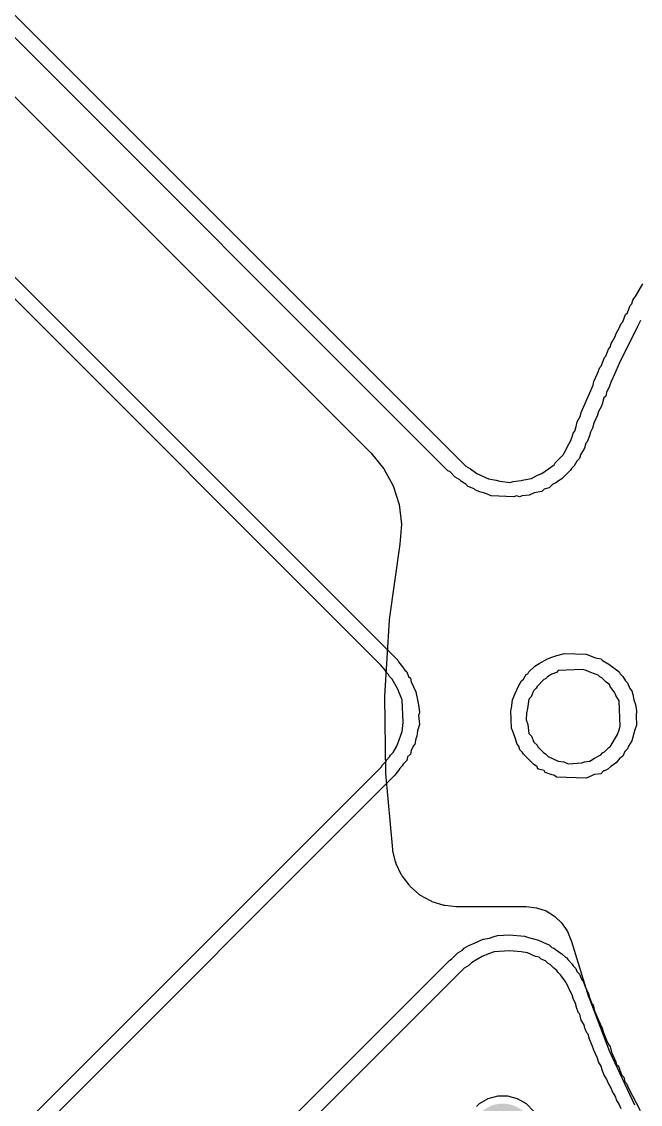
# Model space of a CAD drawing. Header units: millimetres. Extents: x 95 to 305, y 96 to 295.
# Drawn here: x 163.24 to 179.89, y 189.67 to 218.81 of the extents above; entities that cross this region are included whole.
import ezdxf

# ---------------------------------------------------------------- set-up
doc = ezdxf.new("R2010")
doc.units = ezdxf.units.MM
for name, color, linetype in [('BottomLayer', 5, 'Continuous'), ('BottomOverlay', 54, 'Continuous'), ('BottomSolder', 6, 'Continuous'), ('MultiLayer', 9, 'Continuous'), ('PadHoleLayer', 156, 'Continuous')]:
    doc.layers.add(name, color=color, linetype=linetype)

# ---------------------------------------------------------------- blocks, each defined once
blk = doc.blocks.new('JST_XH_2_36')
at = {"layer": 'BottomLayer'}
blk.add_hatch(color=5, dxfattribs=at).paths.add_polyline_path([(-2.038, 0.263), (-0.463, 0.263), (-0.463, -1.313), (-2.038, -1.313)])
h = blk.add_hatch(color=5, dxfattribs=at)
edge = h.paths.add_edge_path()
edge.add_arc((1.25, -0.525), 0.787, 0, 360)
at = {"layer": 'BottomSolder'}
blk.add_hatch(color=6, dxfattribs=at).paths.add_polyline_path([(-2.088, 0.313), (-0.413, 0.313), (-0.413, -1.363), (-2.088, -1.363)])
h = blk.add_hatch(color=6, dxfattribs=at)
edge = h.paths.add_edge_path()
edge.add_arc((1.25, -0.525), 0.837, 0, 360)
at = {"layer": 'MultiLayer'}
h = blk.add_hatch(color=9, dxfattribs=at)
edge = h.paths.add_edge_path()
edge.add_arc((1.25, -0.525), 0.787, 0, 360)
at = {"layer": 'PadHoleLayer'}
h = blk.add_hatch(color=156, dxfattribs=at)
edge = h.paths.add_edge_path()
edge.add_arc((-1.25, -0.525), 0.525, 0, 360)
h = blk.add_hatch(color=156, dxfattribs=at)
edge = h.paths.add_edge_path()
edge.add_arc((1.25, -0.525), 0.525, 0, 360)

msp = doc.modelspace()

# ---------------------------------------------------------------- linework, layer by layer
at = {"layer": 'BottomLayer'}
for p, q in [((160.857, 218.983), (172.648, 207.193)), ((172.648, 207.193), (172.991, 206.776)), ((172.991, 206.776), (173.243, 206.312)), ((173.243, 206.312), (173.4, 205.809)), ((173.4, 205.809), (173.459, 205.285)), ((173.459, 205.285), (173.415, 204.742)), ((173.415, 204.742), (173.133, 202.722)), ((173.131, 202.702), (173.003, 200.659)), ((173.133, 202.712), (173.131, 202.702)), ((173.133, 202.722), (173.133, 202.712)), ((173.003, 200.659), (173.005, 200.649)), ((173.005, 200.649), (173.003, 200.639)), ((173.003, 200.639), (173.032, 198.592)), ((173.032, 198.592), (173.034, 198.583)), ((173.034, 198.583), (173.033, 198.573)), ((173.033, 198.573), (173.219, 196.534)), ((173.219, 196.534), (173.224, 196.516)), ((173.224, 196.516), (173.224, 196.498)), ((173.224, 196.498), (173.295, 196.198)), ((173.295, 196.198), (173.306, 196.174)), ((173.306, 196.174), (173.313, 196.149)), ((173.313, 196.149), (173.443, 195.869)), ((173.443, 195.869), (173.459, 195.848)), ((173.459, 195.848), (173.47, 195.824)), ((173.47, 195.824), (173.656, 195.578)), ((173.656, 195.578), (173.675, 195.56)), ((173.675, 195.56), (173.691, 195.539)), ((173.691, 195.539), (173.923, 195.336)), ((173.923, 195.336), (173.946, 195.323)), ((173.946, 195.323), (173.966, 195.305)), ((173.966, 195.305), (174.234, 195.154)), ((174.234, 195.154), (174.259, 195.145)), ((174.259, 195.145), (174.282, 195.133)), ((174.282, 195.133), (174.576, 195.039)), ((174.576, 195.039), (174.602, 195.036)), ((174.602, 195.036), (174.627, 195.028)), ((174.627, 195.028), (174.934, 194.996)), ((174.934, 194.996), (174.947, 194.998)), ((174.947, 194.998), (174.96, 194.995)), ((174.96, 194.995), (176.814, 194.995)), ((176.814, 194.995), (177.097, 194.964)), ((177.097, 194.964), (177.353, 194.877)), ((177.353, 194.877), (177.584, 194.737)), ((177.584, 194.737), (177.78, 194.55)), ((177.78, 194.55), (177.93, 194.326)), ((177.93, 194.326), (178.035, 194.057)), ((178.035, 194.057), (178.493, 192.569)), ((178.493, 192.569), (178.497, 192.561)), ((178.497, 192.561), (178.499, 192.553)), ((178.499, 192.553), (179.061, 191.092)), ((179.061, 191.092), (179.066, 191.084)), ((179.066, 191.084), (179.068, 191.075)), ((179.068, 191.075), (179.732, 189.657)), ((175.55, 189.685), (175.477, 189.612)), ((175.787, 189.822), (175.55, 189.685)), ((176.051, 189.893), (175.787, 189.822)), ((176.324, 189.893), (176.051, 189.893)), ((176.588, 189.822), (176.324, 189.893)), ((176.824, 189.685), (176.588, 189.822)), ((177.018, 189.492), (176.824, 189.685))]:
    msp.add_line(p, q, dxfattribs=at)
at = {"layer": 'BottomOverlay'}
for p, q in [((160.801, 221.242), (175.198, 206.845)), ((174.711, 206.723), (160.339, 221.096)), ((172.91, 201.49), (156.7, 217.7)), ((161.41, 213.575), (173.36, 201.624)), ((179.762, 211.409), (179.956, 211.749)), ((179.616, 211.165), (179.664, 211.214)), ((179.664, 211.214), (179.689, 211.311)), ((179.689, 211.311), (179.713, 211.36)), ((179.713, 211.36), (179.762, 211.409)), ((179.494, 210.922), (179.543, 210.971)), ((179.543, 210.971), (179.616, 211.165)), ((179.324, 210.557), (179.372, 210.679)), ((179.372, 210.679), (179.421, 210.727)), ((179.421, 210.727), (179.494, 210.922)), ((179.896, 210.764), (179.81, 210.606)), ((179.202, 210.313), (179.251, 210.435)), ((179.251, 210.435), (179.324, 210.557)), ((179.81, 210.606), (179.324, 209.608)), ((179.08, 210.046), (179.105, 210.143)), ((179.105, 210.143), (179.129, 210.192)), ((179.129, 210.192), (179.202, 210.313)), ((178.837, 209.535), (178.922, 209.766)), ((178.922, 209.766), (178.958, 209.802)), ((178.958, 209.802), (179.032, 209.997)), ((179.032, 209.997), (179.08, 210.046)), ((178.739, 209.34), (178.8, 209.498)), ((178.8, 209.498), (178.837, 209.535)), ((179.324, 209.608), (179.202, 209.34)), ((178.642, 209.121), (178.739, 209.34)), ((179.202, 209.34), (179.105, 209.121)), ((178.52, 208.804), (178.618, 209.023)), ((178.618, 209.023), (178.642, 209.121)), ((179.056, 208.999), (178.983, 208.829)), ((179.105, 209.121), (179.056, 208.999)), ((178.399, 208.512), (178.447, 208.634)), ((178.447, 208.634), (178.52, 208.804)), ((178.91, 208.683), (178.861, 208.512)), ((178.958, 208.731), (178.91, 208.683)), ((178.983, 208.829), (178.958, 208.731)), ((178.301, 208.293), (178.399, 208.512)), ((178.764, 208.318), (178.739, 208.22)), ((178.837, 208.439), (178.764, 208.318)), ((178.861, 208.512), (178.837, 208.439)), ((178.167, 207.916), (178.192, 208.038)), ((178.192, 208.038), (178.277, 208.196)), ((178.277, 208.196), (178.301, 208.293)), ((178.739, 208.22), (178.642, 208.001)), ((178.058, 207.636), (178.082, 207.733)), ((178.082, 207.733), (178.131, 207.782)), ((178.131, 207.782), (178.167, 207.916)), ((178.545, 207.758), (178.52, 207.66)), ((178.606, 207.867), (178.545, 207.758)), ((178.642, 208.001), (178.606, 207.867)), ((177.936, 207.393), (178.009, 207.514)), ((178.009, 207.514), (178.058, 207.636)), ((178.423, 207.466), (178.387, 207.332)), ((178.46, 207.502), (178.423, 207.466)), ((178.52, 207.66), (178.46, 207.502)), ((177.595, 206.93), (177.815, 207.149)), ((177.815, 207.149), (177.888, 207.271)), ((177.888, 207.271), (177.936, 207.393)), ((178.277, 207.149), (178.253, 207.052)), ((178.387, 207.332), (178.277, 207.149)), ((175.198, 206.845), (175.32, 206.772)), ((177.243, 206.65), (177.571, 206.882)), ((177.571, 206.882), (177.595, 206.93)), ((178.107, 206.857), (178.034, 206.784)), ((178.18, 206.979), (178.107, 206.857)), ((178.253, 207.052), (178.18, 206.979)), ((174.76, 206.699), (174.711, 206.723)), ((174.906, 206.553), (174.76, 206.699)), ((175.028, 206.48), (174.906, 206.553)), ((175.32, 206.772), (175.49, 206.65)), ((175.49, 206.65), (175.807, 206.504)), ((176.963, 206.516), (177.121, 206.602)), ((177.121, 206.602), (177.243, 206.65)), ((178.009, 206.736), (177.778, 206.504)), ((178.034, 206.784), (178.009, 206.736)), ((175.076, 206.431), (175.028, 206.48)), ((175.198, 206.358), (175.076, 206.431)), ((175.259, 206.297), (175.198, 206.358)), ((175.417, 206.237), (175.259, 206.297)), ((175.807, 206.504), (176.013, 206.468)), ((176.013, 206.468), (176.111, 206.443)), ((176.111, 206.443), (176.391, 206.407)), ((176.391, 206.407), (176.464, 206.431)), ((176.464, 206.431), (176.683, 206.456)), ((176.683, 206.456), (176.756, 206.48)), ((176.756, 206.48), (176.963, 206.516)), ((177.535, 206.358), (177.437, 206.261)), ((177.608, 206.383), (177.535, 206.358)), ((177.656, 206.431), (177.608, 206.383)), ((177.778, 206.504), (177.656, 206.431)), ((175.454, 206.2), (175.417, 206.237)), ((175.575, 206.151), (175.454, 206.2)), ((175.709, 206.115), (175.575, 206.151)), ((175.88, 206.042), (175.709, 206.115)), ((176.488, 206.018), (175.88, 206.042)), ((176.561, 206.042), (176.488, 206.018)), ((176.634, 206.018), (176.561, 206.042)), ((176.707, 206.042), (176.634, 206.018)), ((176.902, 206.066), (176.707, 206.042)), ((177.036, 206.127), (176.902, 206.066)), ((177.243, 206.164), (177.036, 206.127)), ((177.303, 206.224), (177.243, 206.164)), ((177.437, 206.261), (177.303, 206.224)), ((173.36, 201.624), (173.385, 201.576)), ((177.17, 201.539), (177.389, 201.661)), ((177.389, 201.661), (177.51, 201.709)), ((177.51, 201.709), (177.644, 201.746)), ((177.644, 201.746), (177.851, 201.807)), ((177.851, 201.807), (178.435, 201.782)), ((178.435, 201.782), (178.679, 201.685)), ((178.679, 201.685), (178.825, 201.661)), ((178.825, 201.661), (178.873, 201.612)), ((178.873, 201.612), (179.044, 201.515)), ((173.02, 201.357), (172.91, 201.49)), ((173.044, 201.308), (173.02, 201.357)), ((173.385, 201.576), (173.494, 201.442)), ((173.494, 201.442), (173.555, 201.357)), ((173.555, 201.357), (173.604, 201.308)), ((176.89, 201.308), (177.048, 201.466)), ((177.048, 201.466), (177.17, 201.539)), ((177.681, 201.344), (177.632, 201.296)), ((178.338, 201.369), (177.681, 201.344)), ((178.435, 201.344), (178.338, 201.369)), ((178.557, 201.296), (178.435, 201.344)), ((179.044, 201.515), (179.324, 201.308)), ((173.117, 201.235), (173.044, 201.308)), ((173.141, 201.186), (173.117, 201.235)), ((173.214, 201.113), (173.141, 201.186)), ((173.36, 200.845), (173.214, 201.113)), ((173.604, 201.308), (173.652, 201.186)), ((173.652, 201.186), (173.701, 201.137)), ((173.701, 201.137), (173.725, 201.04)), ((173.725, 201.04), (173.847, 200.772)), ((176.622, 200.943), (176.695, 201.064)), ((176.695, 201.064), (176.744, 201.113)), ((176.744, 201.113), (176.817, 201.235)), ((176.817, 201.235), (176.865, 201.259)), ((176.865, 201.259), (176.89, 201.308)), ((177.291, 201.101), (177.109, 200.918)), ((177.34, 201.125), (177.291, 201.101)), ((177.389, 201.174), (177.34, 201.125)), ((177.51, 201.247), (177.389, 201.174)), ((177.632, 201.296), (177.51, 201.247)), ((178.752, 201.223), (178.557, 201.296)), ((178.8, 201.174), (178.752, 201.223)), ((178.849, 201.15), (178.8, 201.174)), ((178.971, 201.028), (178.849, 201.15)), ((179.056, 200.967), (178.971, 201.028)), ((179.324, 201.308), (179.348, 201.259)), ((179.348, 201.259), (179.421, 201.186)), ((179.421, 201.186), (179.494, 201.064)), ((179.494, 201.064), (179.543, 201.016)), ((173.409, 200.724), (173.36, 200.845)), ((173.847, 200.772), (173.908, 200.468)), ((176.525, 200.724), (176.622, 200.943)), ((177.011, 200.797), (176.95, 200.638)), ((177.084, 200.87), (177.011, 200.797)), ((177.109, 200.918), (177.084, 200.87)), ((179.08, 200.918), (179.056, 200.967)), ((179.202, 200.748), (179.08, 200.918)), ((179.226, 200.675), (179.202, 200.748)), ((179.543, 201.016), (179.603, 200.858)), ((179.603, 200.858), (179.664, 200.797)), ((179.664, 200.797), (179.689, 200.699)), ((173.482, 200.553), (173.409, 200.724)), ((173.506, 199.945), (173.482, 200.553)), ((173.908, 200.468), (173.932, 200.371)), ((176.427, 200.334), (176.452, 200.553)), ((176.452, 200.553), (176.525, 200.724)), ((176.89, 200.578), (176.853, 200.322)), ((176.95, 200.638), (176.89, 200.578)), ((179.324, 200.529), (179.226, 200.675)), ((179.348, 199.847), (179.324, 200.529)), ((179.689, 200.699), (179.713, 200.553)), ((179.713, 200.553), (179.762, 200.432)), ((173.945, 200.213), (173.92, 200.14)), ((173.932, 200.371), (173.945, 200.213)), ((176.403, 200.261), (176.427, 200.334)), ((176.427, 199.799), (176.403, 200.261)), ((176.829, 200.2), (176.817, 200.018)), ((176.853, 200.322), (176.829, 200.2)), ((179.762, 200.432), (179.786, 200.261)), ((179.786, 200.261), (179.774, 200.127)), ((173.482, 199.701), (173.506, 199.945)), ((173.945, 199.896), (173.896, 199.726)), ((173.92, 200.14), (173.945, 199.896)), ((176.817, 200.018), (176.865, 199.896)), ((176.865, 199.896), (176.89, 199.653)), ((179.786, 199.872), (179.737, 199.75)), ((179.774, 200.127), (179.786, 199.872)), ((173.36, 199.385), (173.482, 199.701)), ((173.872, 199.58), (173.847, 199.507)), ((173.896, 199.726), (173.872, 199.58)), ((176.464, 199.689), (176.427, 199.799)), ((176.525, 199.531), (176.464, 199.689)), ((176.89, 199.653), (176.963, 199.58)), ((176.963, 199.58), (177.023, 199.422)), ((179.08, 199.288), (179.275, 199.628)), ((179.275, 199.628), (179.324, 199.75)), ((179.324, 199.75), (179.348, 199.847)), ((179.737, 199.75), (179.664, 199.458)), ((173.239, 199.142), (173.336, 199.312)), ((173.336, 199.312), (173.36, 199.385)), ((173.774, 199.312), (173.725, 199.19)), ((173.823, 199.361), (173.774, 199.312)), ((173.847, 199.507), (173.823, 199.361)), ((176.573, 199.361), (176.525, 199.531)), ((176.622, 199.312), (176.573, 199.361)), ((176.646, 199.215), (176.622, 199.312)), ((177.023, 199.422), (177.109, 199.336)), ((177.109, 199.336), (177.133, 199.288)), ((177.133, 199.288), (177.291, 199.129)), ((178.922, 199.154), (179.044, 199.275)), ((179.044, 199.275), (179.08, 199.288)), ((179.567, 199.312), (179.543, 199.239)), ((179.664, 199.458), (179.567, 199.312)), ((173.068, 198.947), (173.141, 199.02)), ((173.141, 199.02), (173.166, 199.069)), ((173.166, 199.069), (173.239, 199.142)), ((173.628, 199.02), (173.604, 198.923)), ((173.701, 199.093), (173.628, 199.02)), ((173.725, 199.19), (173.701, 199.093)), ((176.719, 199.142), (176.646, 199.215)), ((176.744, 199.093), (176.719, 199.142)), ((177.023, 198.813), (176.744, 199.093)), ((177.291, 199.129), (177.34, 199.105)), ((177.34, 199.105), (177.413, 199.032)), ((177.413, 199.032), (177.681, 198.91)), ((178.533, 198.91), (178.654, 198.983)), ((178.654, 198.983), (178.825, 199.081)), ((178.825, 199.081), (178.873, 199.129)), ((178.873, 199.129), (178.922, 199.154)), ((179.336, 198.983), (179.238, 198.862)), ((179.421, 199.044), (179.336, 198.983)), ((179.47, 199.166), (179.421, 199.044)), ((179.543, 199.239), (179.47, 199.166)), ((156.615, 182.445), (172.922, 198.752)), ((172.922, 198.752), (172.947, 198.801)), ((172.947, 198.801), (173.044, 198.898)), ((173.044, 198.898), (173.068, 198.947)), ((173.409, 198.703), (173.385, 198.655)), ((173.482, 198.777), (173.409, 198.703)), ((173.506, 198.825), (173.482, 198.777)), ((173.604, 198.923), (173.506, 198.825)), ((177.072, 198.789), (177.023, 198.813)), ((177.109, 198.752), (177.072, 198.789)), ((177.133, 198.703), (177.109, 198.752)), ((177.182, 198.679), (177.133, 198.703)), ((177.681, 198.91), (177.827, 198.886)), ((177.827, 198.886), (177.948, 198.837)), ((177.948, 198.837), (178.313, 198.862)), ((178.313, 198.862), (178.387, 198.886)), ((178.387, 198.886), (178.508, 198.91)), ((178.508, 198.91), (178.533, 198.91)), ((179.019, 198.691), (178.922, 198.643)), ((179.092, 198.764), (179.019, 198.691)), ((179.141, 198.789), (179.092, 198.764)), ((179.19, 198.837), (179.141, 198.789)), ((179.238, 198.862), (179.19, 198.837)), ((173.275, 198.521), (156.846, 182.092)), ((173.385, 198.655), (173.275, 198.521)), ((177.303, 198.655), (177.182, 198.679)), ((177.328, 198.606), (177.303, 198.655)), ((177.486, 198.545), (177.328, 198.606)), ((177.583, 198.521), (177.486, 198.545)), ((177.632, 198.472), (177.583, 198.521)), ((178.435, 198.448), (177.632, 198.472)), ((178.654, 198.545), (178.435, 198.448)), ((178.825, 198.57), (178.654, 198.545)), ((178.898, 198.643), (178.825, 198.57)), ((178.922, 198.643), (178.898, 198.643)), ((175.441, 194.018), (175.66, 194.116)), ((175.66, 194.116), (175.831, 194.14)), ((175.831, 194.14), (175.953, 194.189)), ((175.953, 194.189), (176.05, 194.213)), ((176.05, 194.213), (176.366, 194.237)), ((176.366, 194.237), (176.768, 194.201)), ((176.768, 194.201), (176.877, 194.164)), ((176.877, 194.164), (177.145, 194.091)), ((177.145, 194.091), (177.364, 193.994)), ((174.809, 193.58), (174.979, 193.75)), ((174.979, 193.75), (175.101, 193.823)), ((175.101, 193.823), (175.149, 193.872)), ((175.149, 193.872), (175.271, 193.945)), ((175.271, 193.945), (175.441, 194.018)), ((175.953, 193.775), (175.807, 193.726)), ((176.366, 193.799), (175.953, 193.775)), ((176.683, 193.775), (176.366, 193.799)), ((176.853, 193.75), (176.683, 193.775)), ((177.072, 193.653), (176.853, 193.75)), ((177.364, 193.994), (177.437, 193.969)), ((177.437, 193.969), (177.51, 193.896)), ((177.51, 193.896), (177.559, 193.872)), ((177.559, 193.872), (177.729, 193.75)), ((177.729, 193.75), (177.778, 193.726)), ((160.765, 179.56), (174.76, 193.556)), ((174.76, 193.556), (174.809, 193.58)), ((175.344, 193.483), (175.271, 193.41)), ((175.466, 193.556), (175.344, 193.483)), ((175.636, 193.653), (175.466, 193.556)), ((175.807, 193.726), (175.636, 193.653)), ((177.17, 193.629), (177.072, 193.653)), ((177.218, 193.58), (177.17, 193.629)), ((177.34, 193.531), (177.218, 193.58)), ((177.413, 193.458), (177.34, 193.531)), ((177.462, 193.434), (177.413, 193.458)), ((177.778, 193.726), (177.875, 193.629)), ((177.875, 193.629), (177.912, 193.617)), ((177.912, 193.617), (177.936, 193.568)), ((177.936, 193.568), (178.058, 193.446)), ((178.058, 193.446), (178.082, 193.397)), ((175.149, 193.337), (161.069, 179.256)), ((175.271, 193.41), (175.149, 193.337)), ((177.559, 193.337), (177.462, 193.434)), ((177.644, 193.276), (177.559, 193.337)), ((177.668, 193.227), (177.644, 193.276)), ((177.742, 193.154), (177.668, 193.227)), ((177.863, 192.984), (177.742, 193.154)), ((178.082, 193.397), (178.155, 193.324)), ((178.155, 193.324), (178.18, 193.251)), ((178.18, 193.251), (178.253, 193.178)), ((178.253, 193.178), (178.313, 193.02)), ((177.936, 192.862), (177.863, 192.984)), ((177.961, 192.789), (177.936, 192.862)), ((178.313, 193.02), (178.35, 192.984)), ((178.35, 192.984), (178.399, 192.862)), ((178.399, 192.862), (178.496, 192.643)), ((178.058, 192.619), (177.961, 192.789)), ((178.082, 192.521), (178.058, 192.619)), ((178.496, 192.643), (178.52, 192.546)), ((178.143, 192.387), (178.082, 192.521)), ((178.18, 192.254), (178.143, 192.387)), ((178.52, 192.546), (178.581, 192.387)), ((178.581, 192.387), (178.618, 192.351)), ((178.618, 192.351), (178.654, 192.193)), ((178.204, 192.181), (178.18, 192.254)), ((178.228, 192.132), (178.204, 192.181)), ((178.265, 192.095), (178.228, 192.132)), ((178.301, 191.937), (178.265, 192.095)), ((178.654, 192.193), (178.764, 191.937)), ((178.374, 191.815), (178.301, 191.937)), ((178.399, 191.718), (178.374, 191.815)), ((178.447, 191.596), (178.399, 191.718)), ((178.764, 191.937), (178.861, 191.718)), ((178.861, 191.718), (178.885, 191.621)), ((178.484, 191.56), (178.447, 191.596)), ((178.52, 191.426), (178.484, 191.56)), ((178.593, 191.256), (178.52, 191.426)), ((178.885, 191.621), (178.983, 191.402)), ((178.642, 191.134), (178.593, 191.256)), ((178.739, 190.915), (178.642, 191.134)), ((178.983, 191.402), (179.032, 191.28)), ((179.032, 191.28), (179.08, 191.231)), ((179.08, 191.231), (179.117, 191.073)), ((178.764, 190.817), (178.739, 190.915)), ((179.117, 191.073), (179.226, 190.817)), ((178.837, 190.696), (178.764, 190.817)), ((178.861, 190.598), (178.837, 190.696)), ((178.91, 190.477), (178.861, 190.598)), ((179.226, 190.817), (179.251, 190.744)), ((179.251, 190.744), (179.299, 190.696)), ((179.299, 190.696), (179.384, 190.465)), ((178.983, 190.355), (178.91, 190.477)), ((179.032, 190.233), (178.983, 190.355)), ((179.384, 190.465), (179.445, 190.404)), ((179.445, 190.404), (179.47, 190.282)), ((179.47, 190.282), (179.518, 190.233)), ((179.105, 190.112), (179.032, 190.233)), ((179.129, 190.039), (179.105, 190.112)), ((179.226, 189.868), (179.129, 190.039)), ((179.518, 190.233), (179.567, 190.112)), ((179.567, 190.112), (179.883, 189.503)), ((179.251, 189.795), (179.226, 189.868)), ((179.324, 189.674), (179.251, 189.795)), ((179.372, 189.552), (179.324, 189.674))]:
    msp.add_line(p, q, dxfattribs=at)

# ---------------------------------------------------------------- block references
at = {"rotation": 135}
msp.add_blockref('JST_XH_2_36', (176.7, 187.6), dxfattribs=at)

doc.saveas('drawing.dxf')
